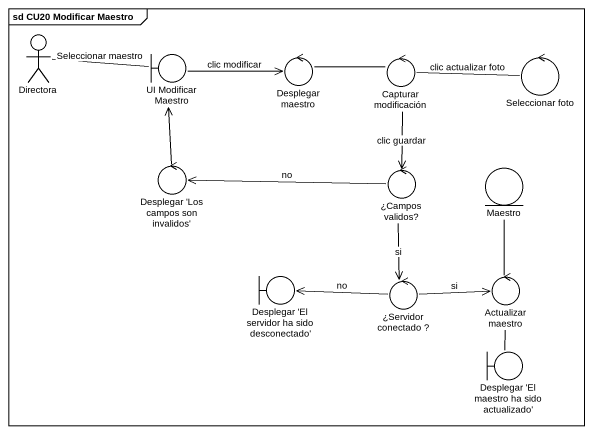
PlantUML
@startuml
mainframe sd CU20 Modificar Maestro
actor Directora
boundary "UI Modificar Maestro" as UI_Modificar_Maestro
control "Desplegar maestro" as Desplegar_maestro
control "Capturar modificación" as Capturar_modificación
control "Seleccionar foto" as Seleccionar_foto
control "Desplegar 'Los campos son invalidos'" as Desplegar_Los_campos_son
control "¿Campos validos?" as Campos_validos
entity Maestro
boundary "Desplegar 'El servidor ha sido desconectado'" as Desplegar_El_servidor_ha
control "Actualizar maestro" as Actualizar_maestro
control "¿Servidor conectado ?" as Servidor_conectado
boundary "Desplegar 'El maestro ha sido actualizado'" as Desplegar_El_maestro_ha
Directora -right- UI_Modificar_Maestro : Seleccionar maestro
UI_Modificar_Maestro -right-> Desplegar_maestro : clic modificar
Desplegar_maestro -right- Capturar_modificación
Capturar_modificación --> Campos_validos : clic guardar
Seleccionar_foto -left- Capturar_modificación : clic actualizar foto
Desplegar_Los_campos_son -up-> UI_Modificar_Maestro
Campos_validos -left-> Desplegar_Los_campos_son : no
Campos_validos --> Servidor_conectado : si
Actualizar_maestro -up- Maestro
Servidor_conectado -left-> Desplegar_El_servidor_ha : no
Servidor_conectado -right-> Actualizar_maestro : si
Desplegar_El_maestro_ha -up- Actualizar_maestro
@enduml
